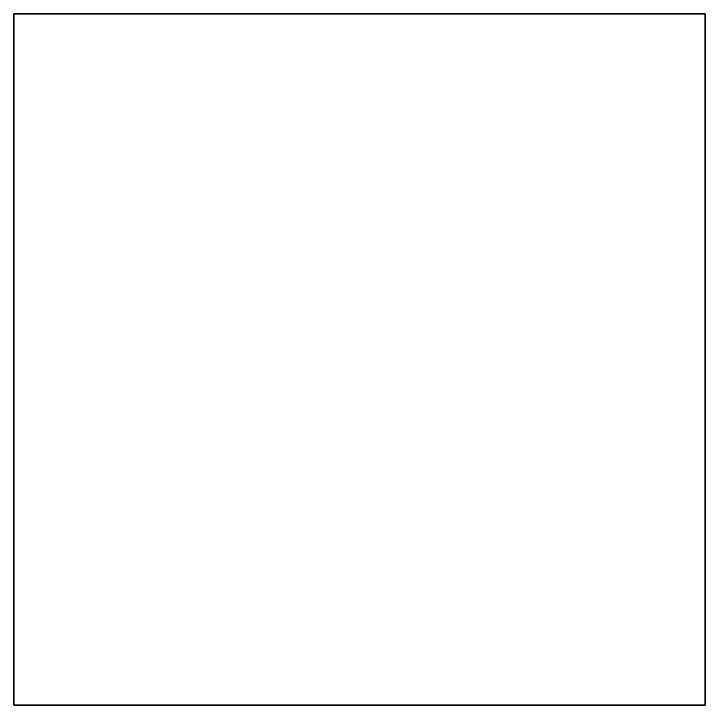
# Model space of a CAD drawing. Header units: millimetres. Extents: x -1.2 to 1.2, y -3.5 to 10.4.
# Drawn here: x -1 to 0, y 9.36 to 10.36 of the extents above; entities that cross this region are included whole.
import ezdxf

# ---------------------------------------------------------------- set-up
doc = ezdxf.new("R2010")
doc.units = ezdxf.units.MM

msp = doc.modelspace()

# ---------------------------------------------------------------- linework, layer by layer
for points in [[(-1, 10.36, -0.86), (-1, 10.36, -1.86), (-1, 9.36, -1.86), (-1, 9.36, -0.86)], [(0, 9.36, -1.86), (-1, 9.36, -1.86), (-1, 10.36, -1.86), (0, 10.36, -1.86)], [(0, 10.36, -1.86), (-1, 10.36, -1.86), (-1, 10.36, -0.86), (0, 10.36, -0.86)], [(0, 10.36, -0.86), (-1, 10.36, -0.86), (-1, 9.36, -0.86), (0, 9.36, -0.86)], [(0, 9.36, -0.86), (0, 9.36, -1.86), (0, 10.36, -1.86), (0, 10.36, -0.86)], [(-1, 9.36, -0.86), (-1, 9.36, -1.86), (0, 9.36, -1.86), (0, 9.36, -0.86)]]:
    msp.add_3dface(points)

doc.saveas('drawing.dxf')
